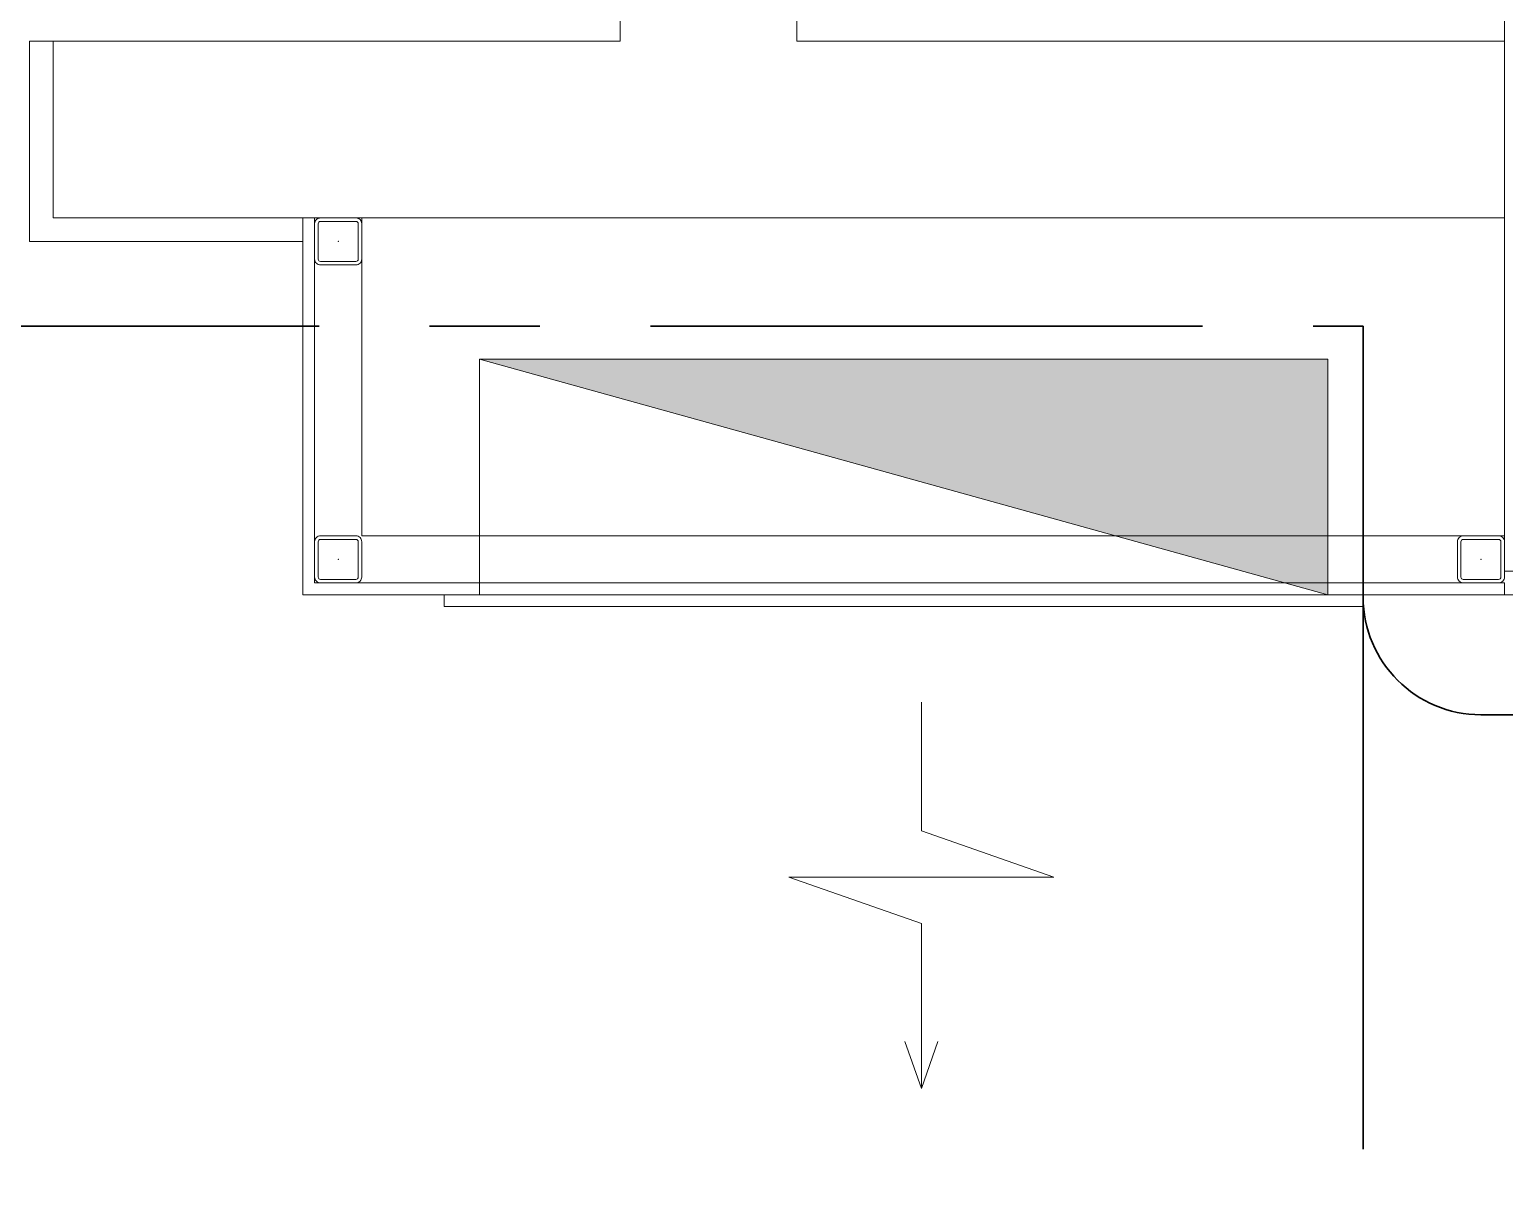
# Model space of a CAD drawing. Extents: x -2365 to 41970, y -230 to 8114.
# Drawn here: x 4275.6 to 4400.8, y 3060.7 to 3158.5 of the extents above; entities that cross this region are included whole.
import ezdxf

# ---------------------------------------------------------------- set-up
doc = ezdxf.new("R2010")
doc.units = 0
doc.header["$LTSCALE"] = 25
doc.linetypes.add('CENTER', pattern=[2, 1.25, -0.25, 0.25, -0.25])
doc.layers.get('0').update_dxf_attribs({"color": 9, "lineweight": 9})
for name, color, linetype, lineweight in [('00', 9, 'Continuous', 9), ('01', 9, 'Continuous', 9), ('06D', 9, 'Continuous', 9), ('09', 9, 'Continuous', 9), ('10', 9, 'Continuous', 9), ('11', 9, 'Continuous', 9), ('14', 9, 'Continuous', 9), ('32-ekipman', 8, 'Continuous', 9), ('E-KABLO', 7, 'Continuous', 30)]:
    doc.layers.add(name, color=color, linetype=linetype, lineweight=lineweight)

# ---------------------------------------------------------------- blocks, each defined once
blk = doc.blocks.new('p-kolon-80x80-vw')
at = {"layer": '01'}
blk.add_lwpolyline([(-40, -40), (-40, 40), (40, 40), (40, -40)], close=True, dxfattribs=at)
blk = doc.blocks.new('Prf-40x40')
for points in [[(1.5, -2), (-1.5, -2, -0.414214), (-2, -1.5), (-2, 1.5, -0.414214), (-1.5, 2), (1.5, 2, -0.414214), (2, 1.5), (2, -1.5, -0.414214)], [(1.5, -1.7), (-1.5, -1.7, -0.414214), (-1.7, -1.5), (-1.7, 1.5, -0.414214), (-1.5, 1.7), (1.5, 1.7, -0.414214), (1.7, 1.5), (1.7, -1.5, -0.414214)]]:
    blk.add_lwpolyline(points, format="xyb", close=True)
blk.add_point((0, 0))
blk = doc.blocks.new('p-krt-yangindolabi_vw')
at = {"layer": '09'}
h = blk.add_hatch(color=252, dxfattribs=at)
h.dxf.hatch_style = 1
h.paths.add_polyline_path([(0, 20), (-72, 0), (0, 0)])
at = {"linetype": 'Continuous'}
blk.add_lwpolyline([(-35.91, 57.95), (-34.5, 61.93), (-34.5, 47.91), (-45.75, 43.98), (-23.25, 43.98), (-34.5, 40.04), (-34.5, 29.14)], dxfattribs=at)
for points in [[(-34.5, 61.93), (-35.91, 57.95)], [(-34.5, 61.93), (-33.09, 57.95)]]:
    blk.add_lwpolyline(points)
for points in [[(-72, 20), (-75, 20), (-75, 21), (3, 21), (3, 20)], [(-72, 0), (0, 0), (0, 20), (-72, 20)], [(0, 20), (-72, 0), (0, 0)]]:
    blk.add_lwpolyline(points, close=True)

msp = doc.modelspace()

# ---------------------------------------------------------------- linework, layer by layer
at = {"layer": '00'}
msp.add_lwpolyline([(4095.77, 3872.5), (4095.77, 3362.5), (4480.84, 3362.5), (4480.84, 3297.5), (4465.84, 3297.5), (4465.84, 3347.5), (4340.77, 3347.5), (4340.77, 3157.5), (4400.84, 3157.5), (4400.84, 3142.5), (4277.64, 3142.5), (4277.64, 3157.5), (4325.77, 3157.5), (4325.77, 3347.5), (4125.77, 3347.5), (4125.77, 3157.5), (4164.04, 3157.5), (4164.04, 3142.5), (3680.84, 3142.5), (3680.84, 3157.5), (4110.77, 3157.5), (4110.77, 3347.5), (4080.77, 3347.5)], dxfattribs=at)
at = {"layer": '06D'}
msp.add_lwpolyline([(4303.84, 3142.5), (4303.84, 3115.5), (4400.84, 3115.5)], dxfattribs=at)
at = {"layer": '11'}
msp.add_lwpolyline([(4299.84, 3142.5), (4299.84, 3111.5), (4400.84, 3111.5), (4400.84, 3110.5), (4298.84, 3110.5), (4298.84, 3142.5), (4299.84, 3142.5)], dxfattribs=at)
at = {"layer": '14'}
for points in [[(4325.77, 3157.5), (4275.64, 3157.5), (4275.64, 3140.5), (4298.84, 3140.5)], [(4400.84, 3111.5), (4400.84, 3110.5), (4402.84, 3110.5)]]:
    msp.add_lwpolyline(points, dxfattribs=at)
at = {"layer": 'E-KABLO', "color": 6, "linetype": 'CENTER', "ltscale": 1.5}
for p, q in [((3878.34, 3133.3), (4388.84, 3133.3)), ((4388.84, 3133.3), (4388.84, 3110.3)), ((4388.84, 3110.3), (4388.84, 2400.3)), ((4398.84, 3100.3), (4492.84, 3100.3))]:
    msp.add_line(p, q, dxfattribs=at)
msp.add_arc((4398.84, 3110.3), 10, 180, 270, dxfattribs=at)

# ---------------------------------------------------------------- block references
msp.add_blockref('p-kolon-80x80-vw', (4440.84, 3152.5))
at = {"layer": '10', "xscale": -1}
for p in [(4301.84, 3140.5), (4301.84, 3113.5), (4398.84, 3113.5)]:
    msp.add_blockref('Prf-40x40', p, dxfattribs=at)
at = {"layer": '32-ekipman', "xscale": -1, "rotation": 180}
msp.add_blockref('p-krt-yangindolabi_vw', (4385.84, 3130.5), dxfattribs=at)

doc.saveas('drawing.dxf')
